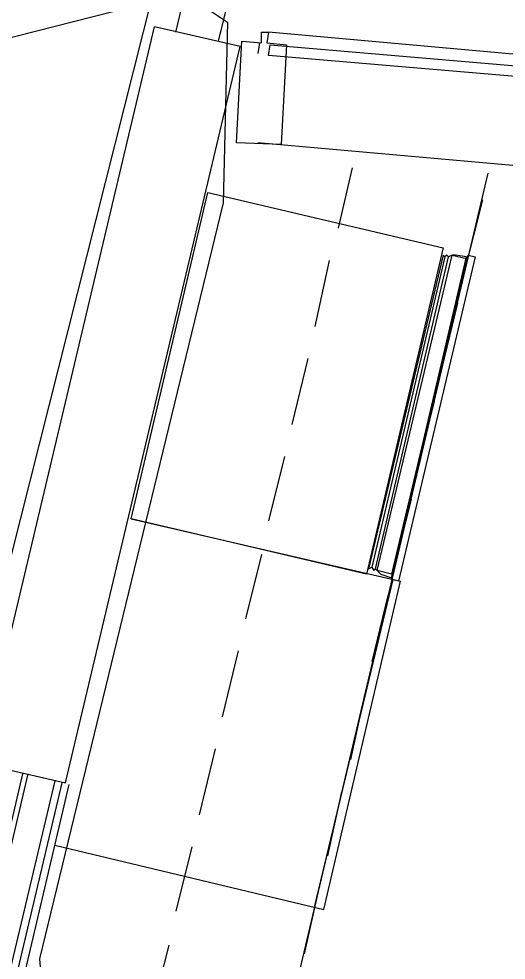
# Model space of a CAD drawing. Header units: feet. Extents: x -84 to 198, y -22 to 181.
# Drawn here: x 90.44 to 94.08, y 147.6 to 154.64 of the extents above; entities that cross this region are included whole.
import ezdxf

# ---------------------------------------------------------------- set-up
doc = ezdxf.new("R2010")
doc.units = ezdxf.units.FT
doc.layers.add('A-AREA-UNIDAD', color=30, linetype='CONTINUOUS')
doc.layers.add('A-LINEA', color=7, linetype='CONTINUOUS')

msp = doc.modelspace()

# ---------------------------------------------------------------- linework, layer by layer
at = {"layer": 'A-AREA-UNIDAD'}
for points in [[(52.992, 132.7644), (73.12, 128.0178), (73.952, 131.4489), (75.44, 131.3778), (76.24, 132.6933), (77.248, 132.6933), (78.592, 130.6133), (79.328, 133.5289), (80.672, 133.5822), (86.032, 132.3378), (89.952, 148.9778), (89.84, 150.0089), (90.24, 150.0622), (92.64, 159.5733), (84.352, 159.2533), (75.28, 158.0089), (67.2, 156.0889), (59.072, 153.3333), (50.8, 149.5822)], [(91.76, 154.7733), (92, 154.6133), (91.968, 153.2622), (90.592, 147.6089), (90.688, 146.4178), (90.4, 145.3689), (90.4, 144.4622), (89.84, 144.4089), (86.96, 132.2489), (86.88, 131.2889), (86.592, 130.8089), (84.448, 130.8978), (83.92, 131.1289), (83.648, 131.0578), (83.552, 130.6489), (83.84, 130.4178), (85.152, 130.2578), (85.312, 129.9733), (86.16, 129.9733), (86.16, 128.8178), (95.648, 126.5778)]]:
    msp.add_lwpolyline(points, dxfattribs=at)
at = {"layer": 'A-LINEA'}
for p, q in [((91.6133, 154.5378), (92.8267, 159.6844)), ((91.9333, 154.4711), (93.1733, 159.6844)), ((106.185, 158.5392), (36.9919, 140.8393)), ((90.1467, 149.0711), (91.4533, 154.5778)), ((92.0933, 154.4311), (91.4533, 154.5778)), ((94.5467, 154.3378), (92.3067, 154.5378)), ((90.7867, 148.9244), (92.0933, 154.4311)), ((92.24, 154.4578), (92.2267, 154.3778)), ((94.6267, 153.4978), (92.2267, 153.7111)), ((93.9467, 153.4844), (90.0133, 136.8178)), ((92.9333, 153.5244), (92.8267, 153.0711)), ((93.9067, 153.2844), (93.7733, 152.7511)), ((93.6267, 152.8578), (93.08, 150.5378)), ((93.6267, 152.8578), (93.08, 150.5378)), ((93.1067, 150.5244), (93.6533, 152.8578)), ((93.1067, 150.5244), (93.6533, 152.8578)), ((92.76, 152.8311), (92.6533, 152.3378)), ((93.72, 152.5111), (93.6, 152.0178)), ((92.6, 152.0978), (92.48, 151.6044)), ((93.5467, 151.7778), (93.4267, 151.2978)), ((92.4267, 151.3644), (92.3067, 150.8844)), ((93.3733, 151.0444), (93.2533, 150.5644)), ((91.28, 150.8978), (93.2933, 150.4311)), ((92.2533, 150.6311), (92.1333, 150.1511)), ((92.6533, 148.0044), (93.24, 150.4444)), ((92.72, 147.9778), (93.2933, 150.4311)), ((93.2, 150.3244), (93.08, 149.8311)), ((92.08, 149.9111), (91.96, 149.4178)), ((93.0267, 149.5911), (92.92, 149.0978)), ((91.9067, 149.1778), (91.7867, 148.6844)), ((90.1467, 149.0711), (90.7867, 148.9244)), ((90.5067, 148.9911), (85.7333, 128.7911)), ((90.4667, 148.9911), (90.1867, 147.8044)), ((90.7067, 148.9378), (85.9333, 128.7378)), ((90.76, 148.9244), (85.9867, 128.7378)), ((90.8133, 148.9111), (86.04, 128.7244)), ((92.8533, 148.8578), (92.7467, 148.3778)), ((90.7067, 148.4578), (92.72, 147.9778)), ((91.7333, 148.4444), (91.6133, 147.9644)), ((92.68, 148.1244), (92.5733, 147.6444)), ((91.56, 147.7111), (91.44, 147.2311))]:
    msp.add_line(p, q, dxfattribs=at)
for points in [[(92.1067, 154.4711), (92.2533, 154.4578), (92.2533, 154.5378), (92.3067, 154.5378), (92.2933, 154.4578), (92.44, 154.4444), (92.4, 153.6978), (92.0667, 153.7111), (92.1067, 154.4711)], [(94.6533, 154.1644), (92.3067, 154.3644), (92.32, 154.4444), (94.6533, 154.2444), (94.6533, 154.1644)], [(93.6133, 152.9244), (93.04, 150.4844), (91.28, 150.8978), (91.8533, 153.3378), (93.6133, 152.9244)], [(93.7867, 152.8578), (93.7067, 152.8711), (93.6933, 152.8711), (93.68, 152.8711), (93.6533, 152.8578), (93.64, 152.8711), (93.6267, 152.8578), (93.6133, 152.8711), (93.0533, 150.5244), (93.08, 150.5378), (93.0933, 150.5111), (93.1067, 150.5244), (93.12, 150.5111), (93.1333, 150.4978), (93.1467, 150.4844), (93.2267, 150.4578), (93.7867, 152.8578)], [(93.7867, 152.8578), (93.7067, 152.8711), (93.6933, 152.8711), (93.68, 152.8711), (93.6533, 152.8578), (93.64, 152.8711), (93.6267, 152.8578), (93.6133, 152.8711), (93.0533, 150.5244), (93.08, 150.5378), (93.0933, 150.5111), (93.1067, 150.5244), (93.12, 150.5111), (93.1333, 150.4978), (93.1467, 150.4844), (93.2267, 150.4578), (93.7867, 152.8578)], [(93.2267, 150.4844), (93.12, 150.5111), (93.68, 152.8711), (93.7867, 152.8444), (93.2267, 150.4844)], [(93.2267, 150.4844), (93.12, 150.5111), (93.68, 152.8711), (93.7867, 152.8444), (93.2267, 150.4844)], [(93.28, 150.4311), (93.2267, 150.4444), (93.8, 152.8711), (93.8533, 152.8578), (93.28, 150.4311)], [(93.28, 150.4311), (93.2267, 150.4444), (93.8, 152.8711), (93.8533, 152.8578), (93.28, 150.4311)]]:
    msp.add_lwpolyline(points, dxfattribs=at)

doc.saveas('drawing.dxf')
